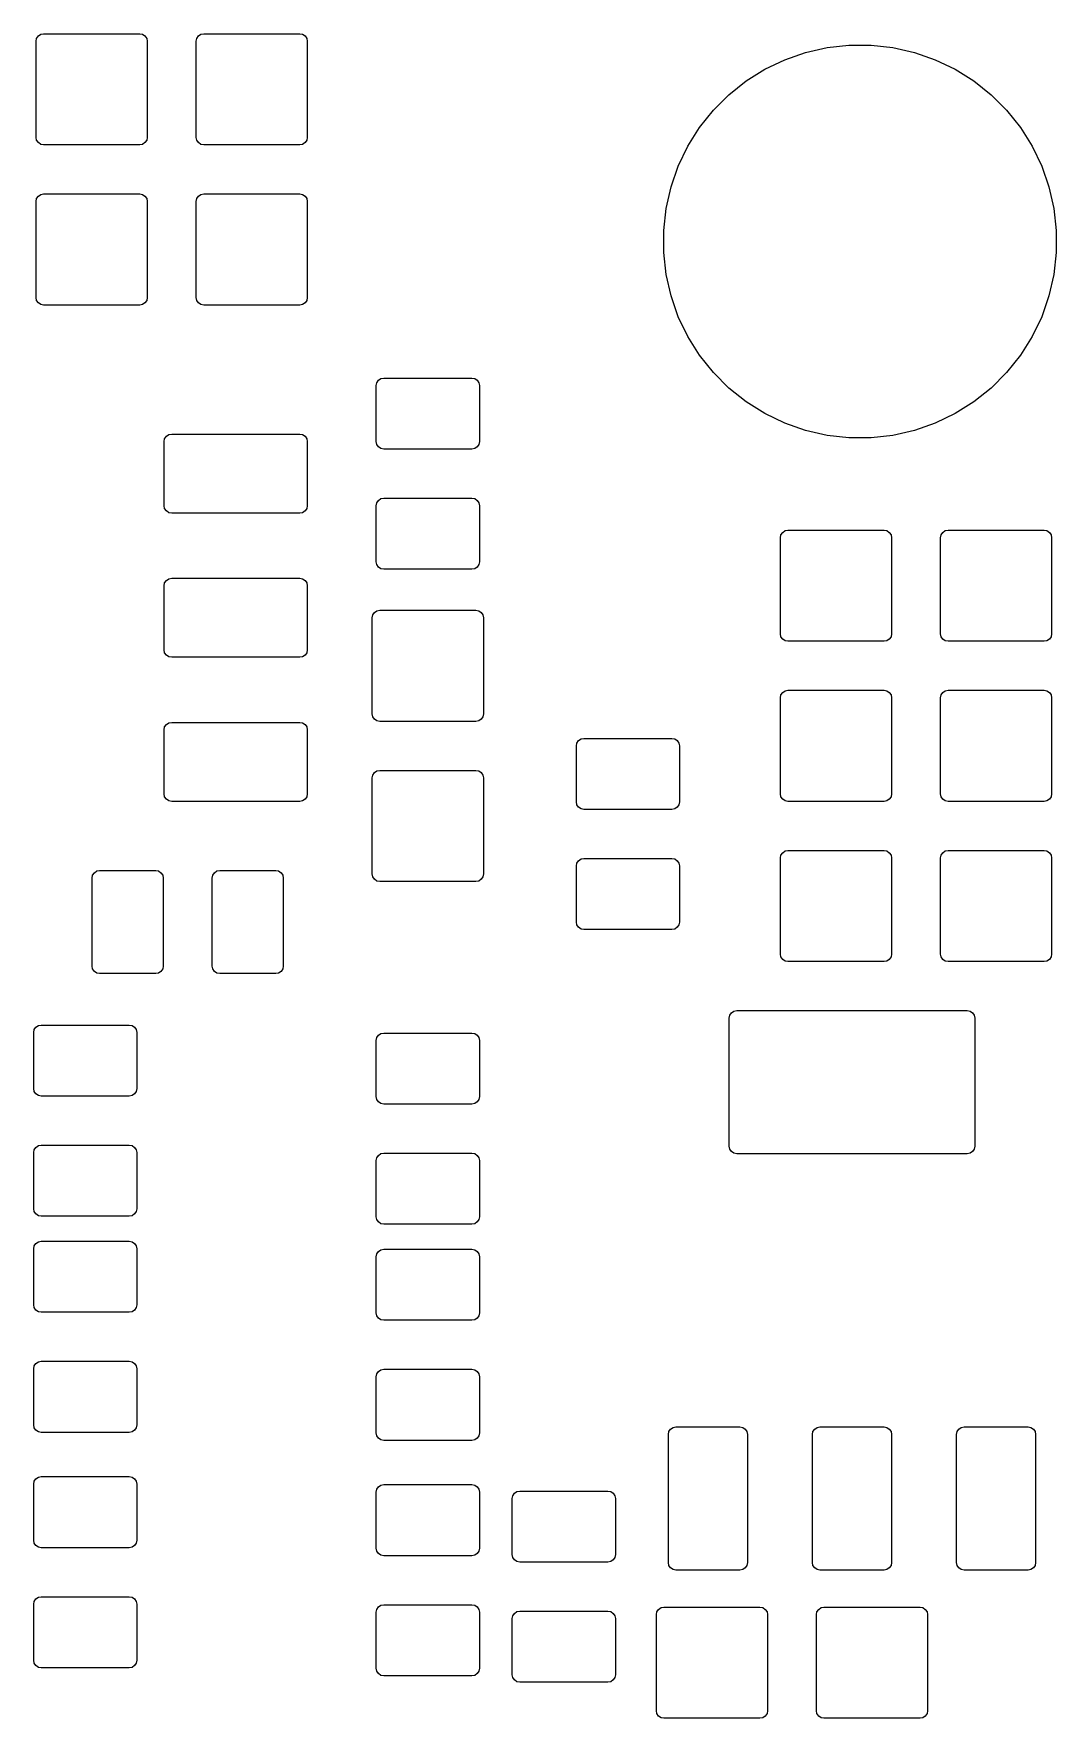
# Model space of a CAD drawing. Extents: x 0.05 to 1.55, y 0.08 to 1.93.
# Drawn here: x 0.884 to 1.523, y 0.878 to 1.93 of the extents above; entities that cross this region are included whole.
import ezdxf

# ---------------------------------------------------------------- set-up
doc = ezdxf.new("R2010")
doc.units = 0
doc.header["$MEASUREMENT"] = 0
doc.layers.add('BLACK', color=7, linetype='CONTINUOUS')

msp = doc.modelspace()

# ---------------------------------------------------------------- linework, layer by layer
at = {"layer": 'BLACK', "linetype": 'CONTINUOUS'}
for p, q in [((0.8853, 1.925), (0.8856, 1.9268)), ((0.8856, 1.9268), (0.8867, 1.9283)), ((0.8867, 1.9283), (0.8882, 1.9294)), ((0.8882, 1.9294), (0.89, 1.9297)), ((0.89, 1.9297), (0.95, 1.9297)), ((0.95, 1.9297), (0.9518, 1.9294)), ((0.9518, 1.9294), (0.9533, 1.9283)), ((0.9533, 1.9283), (0.9544, 1.9268)), ((0.9544, 1.9268), (0.9547, 1.925)), ((0.9853, 1.925), (0.9856, 1.9268)), ((0.9856, 1.9268), (0.9867, 1.9283)), ((0.9867, 1.9283), (0.9882, 1.9294)), ((0.9882, 1.9294), (0.99, 1.9297)), ((0.99, 1.9297), (1.05, 1.9297)), ((1.05, 1.9297), (1.0518, 1.9294)), ((1.0518, 1.9294), (1.0533, 1.9283)), ((1.0533, 1.9283), (1.0544, 1.9268)), ((1.0544, 1.9268), (1.0547, 1.925)), ((0.8853, 1.865), (0.8853, 1.925)), ((0.9547, 1.925), (0.9547, 1.865)), ((0.9853, 1.865), (0.9853, 1.925)), ((1.0547, 1.925), (1.0547, 1.865)), ((1.353, 1.9135), (1.366, 1.918)), ((1.366, 1.918), (1.3794, 1.9211)), ((1.3794, 1.9211), (1.3931, 1.9226)), ((1.3931, 1.9226), (1.4069, 1.9226)), ((1.4069, 1.9226), (1.4206, 1.9211)), ((1.4206, 1.9211), (1.434, 1.918)), ((1.434, 1.918), (1.447, 1.9135)), ((1.3289, 1.9002), (1.3406, 1.9075)), ((1.3406, 1.9075), (1.353, 1.9135)), ((1.447, 1.9135), (1.4594, 1.9075)), ((1.4594, 1.9075), (1.4711, 1.9002)), ((1.3181, 1.8916), (1.3289, 1.9002)), ((1.4711, 1.9002), (1.4819, 1.8916)), ((1.3084, 1.8819), (1.3181, 1.8916)), ((1.4819, 1.8916), (1.4916, 1.8819)), ((1.2998, 1.8711), (1.3084, 1.8819)), ((1.4916, 1.8819), (1.5002, 1.8711)), ((0.8856, 1.8632), (0.8853, 1.865)), ((0.8867, 1.8617), (0.8856, 1.8632)), ((0.9544, 1.8632), (0.9533, 1.8617)), ((0.9547, 1.865), (0.9544, 1.8632)), ((0.9856, 1.8632), (0.9853, 1.865)), ((0.9867, 1.8617), (0.9856, 1.8632)), ((1.0544, 1.8632), (1.0533, 1.8617)), ((1.0547, 1.865), (1.0544, 1.8632)), ((1.2925, 1.8594), (1.2998, 1.8711)), ((1.5002, 1.8711), (1.5075, 1.8594)), ((0.8882, 1.8606), (0.8867, 1.8617)), ((0.89, 1.8603), (0.8882, 1.8606)), ((0.95, 1.8603), (0.89, 1.8603)), ((0.9518, 1.8606), (0.95, 1.8603)), ((0.9533, 1.8617), (0.9518, 1.8606)), ((0.9882, 1.8606), (0.9867, 1.8617)), ((0.99, 1.8603), (0.9882, 1.8606)), ((1.05, 1.8603), (0.99, 1.8603)), ((1.0518, 1.8606), (1.05, 1.8603)), ((1.0533, 1.8617), (1.0518, 1.8606)), ((1.2865, 1.847), (1.2925, 1.8594)), ((1.5075, 1.8594), (1.5135, 1.847)), ((1.282, 1.834), (1.2865, 1.847)), ((1.5135, 1.847), (1.518, 1.834)), ((1.2789, 1.8206), (1.282, 1.834)), ((1.518, 1.834), (1.5211, 1.8206)), ((0.8853, 1.825), (0.8856, 1.8268)), ((0.8853, 1.765), (0.8853, 1.825)), ((0.8856, 1.8268), (0.8867, 1.8283)), ((0.8867, 1.8283), (0.8882, 1.8294)), ((0.8882, 1.8294), (0.89, 1.8297)), ((0.89, 1.8297), (0.95, 1.8297)), ((0.95, 1.8297), (0.9518, 1.8294)), ((0.9518, 1.8294), (0.9533, 1.8283)), ((0.9533, 1.8283), (0.9544, 1.8268)), ((0.9544, 1.8268), (0.9547, 1.825)), ((0.9547, 1.825), (0.9547, 1.765)), ((0.9853, 1.825), (0.9856, 1.8268)), ((0.9853, 1.765), (0.9853, 1.825)), ((0.9856, 1.8268), (0.9867, 1.8283)), ((0.9867, 1.8283), (0.9882, 1.8294)), ((0.9882, 1.8294), (0.99, 1.8297)), ((0.99, 1.8297), (1.05, 1.8297)), ((1.05, 1.8297), (1.0518, 1.8294)), ((1.0518, 1.8294), (1.0533, 1.8283)), ((1.0533, 1.8283), (1.0544, 1.8268)), ((1.0544, 1.8268), (1.0547, 1.825)), ((1.0547, 1.825), (1.0547, 1.765)), ((1.2774, 1.8069), (1.2789, 1.8206)), ((1.5211, 1.8206), (1.5226, 1.8069)), ((1.2774, 1.7931), (1.2774, 1.8069)), ((1.5226, 1.8069), (1.5226, 1.7931)), ((1.2789, 1.7794), (1.2774, 1.7931)), ((1.5226, 1.7931), (1.5211, 1.7794)), ((1.282, 1.766), (1.2789, 1.7794)), ((1.5211, 1.7794), (1.518, 1.766)), ((0.8856, 1.7632), (0.8853, 1.765)), ((0.8867, 1.7617), (0.8856, 1.7632)), ((0.8882, 1.7606), (0.8867, 1.7617)), ((0.89, 1.7603), (0.8882, 1.7606)), ((0.95, 1.7603), (0.89, 1.7603)), ((0.9518, 1.7606), (0.95, 1.7603)), ((0.9533, 1.7617), (0.9518, 1.7606)), ((0.9544, 1.7632), (0.9533, 1.7617)), ((0.9547, 1.765), (0.9544, 1.7632)), ((0.9856, 1.7632), (0.9853, 1.765)), ((0.9867, 1.7617), (0.9856, 1.7632)), ((0.9882, 1.7606), (0.9867, 1.7617)), ((0.99, 1.7603), (0.9882, 1.7606)), ((1.05, 1.7603), (0.99, 1.7603)), ((1.0518, 1.7606), (1.05, 1.7603)), ((1.0533, 1.7617), (1.0518, 1.7606)), ((1.0544, 1.7632), (1.0533, 1.7617)), ((1.0547, 1.765), (1.0544, 1.7632)), ((1.2865, 1.753), (1.282, 1.766)), ((1.518, 1.766), (1.5135, 1.753)), ((1.2925, 1.7406), (1.2865, 1.753)), ((1.5135, 1.753), (1.5075, 1.7406)), ((1.2998, 1.7289), (1.2925, 1.7406)), ((1.5075, 1.7406), (1.5002, 1.7289)), ((1.3084, 1.7181), (1.2998, 1.7289)), ((1.5002, 1.7289), (1.4916, 1.7181)), ((1.1007, 1.7144), (1.1025, 1.7147)), ((1.1025, 1.7147), (1.1575, 1.7147)), ((1.1575, 1.7147), (1.1593, 1.7144)), ((1.3181, 1.7084), (1.3084, 1.7181)), ((1.4916, 1.7181), (1.4819, 1.7084)), ((1.0978, 1.71), (1.0981, 1.7118)), ((1.0978, 1.675), (1.0978, 1.71)), ((1.0981, 1.7118), (1.0992, 1.7133)), ((1.0992, 1.7133), (1.1007, 1.7144)), ((1.1593, 1.7144), (1.1608, 1.7133)), ((1.1608, 1.7133), (1.1619, 1.7118)), ((1.1619, 1.7118), (1.1622, 1.71)), ((1.1622, 1.71), (1.1622, 1.675)), ((1.3289, 1.6998), (1.3181, 1.7084)), ((1.4819, 1.7084), (1.4711, 1.6998)), ((1.3406, 1.6925), (1.3289, 1.6998)), ((1.4711, 1.6998), (1.4594, 1.6925)), ((1.353, 1.6865), (1.3406, 1.6925)), ((1.366, 1.682), (1.353, 1.6865)), ((1.447, 1.6865), (1.434, 1.682)), ((1.4594, 1.6925), (1.447, 1.6865)), ((0.9653, 1.675), (0.9656, 1.6768)), ((0.9653, 1.635), (0.9653, 1.675)), ((0.9656, 1.6768), (0.9667, 1.6783)), ((0.9667, 1.6783), (0.9682, 1.6794)), ((0.9682, 1.6794), (0.97, 1.6797)), ((0.97, 1.6797), (1.05, 1.6797)), ((1.05, 1.6797), (1.0518, 1.6794)), ((1.0518, 1.6794), (1.0533, 1.6783)), ((1.0533, 1.6783), (1.0544, 1.6768)), ((1.0544, 1.6768), (1.0547, 1.675)), ((1.0547, 1.675), (1.0547, 1.635)), ((1.0981, 1.6732), (1.0978, 1.675)), ((1.0992, 1.6717), (1.0981, 1.6732)), ((1.1619, 1.6732), (1.1608, 1.6717)), ((1.1622, 1.675), (1.1619, 1.6732)), ((1.3794, 1.6789), (1.366, 1.682)), ((1.3931, 1.6774), (1.3794, 1.6789)), ((1.4069, 1.6774), (1.3931, 1.6774)), ((1.4206, 1.6789), (1.4069, 1.6774)), ((1.434, 1.682), (1.4206, 1.6789)), ((1.1007, 1.6706), (1.0992, 1.6717)), ((1.1025, 1.6703), (1.1007, 1.6706)), ((1.1575, 1.6703), (1.1025, 1.6703)), ((1.1593, 1.6706), (1.1575, 1.6703)), ((1.1608, 1.6717), (1.1593, 1.6706)), ((0.9656, 1.6332), (0.9653, 1.635)), ((0.9667, 1.6317), (0.9656, 1.6332)), ((0.9682, 1.6306), (0.9667, 1.6317)), ((0.97, 1.6303), (0.9682, 1.6306)), ((1.0518, 1.6306), (1.05, 1.6303)), ((1.0533, 1.6317), (1.0518, 1.6306)), ((1.0544, 1.6332), (1.0533, 1.6317)), ((1.0547, 1.635), (1.0544, 1.6332)), ((1.0978, 1.635), (1.0981, 1.6368)), ((1.0978, 1.6), (1.0978, 1.635)), ((1.0981, 1.6368), (1.0992, 1.6383)), ((1.0992, 1.6383), (1.1007, 1.6394)), ((1.1007, 1.6394), (1.1025, 1.6397)), ((1.1025, 1.6397), (1.1575, 1.6397)), ((1.1575, 1.6397), (1.1593, 1.6394)), ((1.1593, 1.6394), (1.1608, 1.6383)), ((1.1608, 1.6383), (1.1619, 1.6368)), ((1.1619, 1.6368), (1.1622, 1.635)), ((1.1622, 1.635), (1.1622, 1.6)), ((1.05, 1.6303), (0.97, 1.6303)), ((1.3503, 1.615), (1.3506, 1.6168)), ((1.3503, 1.555), (1.3503, 1.615)), ((1.3506, 1.6168), (1.3517, 1.6183)), ((1.3517, 1.6183), (1.3532, 1.6194)), ((1.3532, 1.6194), (1.355, 1.6197)), ((1.355, 1.6197), (1.415, 1.6197)), ((1.415, 1.6197), (1.4168, 1.6194)), ((1.4168, 1.6194), (1.4183, 1.6183)), ((1.4183, 1.6183), (1.4194, 1.6168)), ((1.4194, 1.6168), (1.4197, 1.615)), ((1.4197, 1.615), (1.4197, 1.555)), ((1.4503, 1.615), (1.4506, 1.6168)), ((1.4503, 1.555), (1.4503, 1.615)), ((1.4506, 1.6168), (1.4517, 1.6183)), ((1.4517, 1.6183), (1.4532, 1.6194)), ((1.4532, 1.6194), (1.455, 1.6197)), ((1.455, 1.6197), (1.515, 1.6197)), ((1.515, 1.6197), (1.5168, 1.6194)), ((1.5168, 1.6194), (1.5183, 1.6183)), ((1.5183, 1.6183), (1.5194, 1.6168)), ((1.5194, 1.6168), (1.5197, 1.615)), ((1.5197, 1.615), (1.5197, 1.555)), ((1.0981, 1.5982), (1.0978, 1.6)), ((1.1622, 1.6), (1.1619, 1.5982)), ((0.9667, 1.5883), (0.9682, 1.5894)), ((0.9682, 1.5894), (0.97, 1.5897)), ((0.97, 1.5897), (1.05, 1.5897)), ((1.05, 1.5897), (1.0518, 1.5894)), ((1.0518, 1.5894), (1.0533, 1.5883)), ((1.0992, 1.5967), (1.0981, 1.5982)), ((1.1007, 1.5956), (1.0992, 1.5967)), ((1.1025, 1.5953), (1.1007, 1.5956)), ((1.1575, 1.5953), (1.1025, 1.5953)), ((1.1593, 1.5956), (1.1575, 1.5953)), ((1.1608, 1.5967), (1.1593, 1.5956)), ((1.1619, 1.5982), (1.1608, 1.5967)), ((0.9653, 1.585), (0.9656, 1.5868)), ((0.9653, 1.545), (0.9653, 1.585)), ((0.9656, 1.5868), (0.9667, 1.5883)), ((1.0533, 1.5883), (1.0544, 1.5868)), ((1.0544, 1.5868), (1.0547, 1.585)), ((1.0547, 1.585), (1.0547, 1.545)), ((1.0956, 1.5668), (1.0967, 1.5683)), ((1.0967, 1.5683), (1.0982, 1.5694)), ((1.0982, 1.5694), (1.1, 1.5697)), ((1.1, 1.5697), (1.16, 1.5697)), ((1.16, 1.5697), (1.1618, 1.5694)), ((1.1618, 1.5694), (1.1633, 1.5683)), ((1.1633, 1.5683), (1.1644, 1.5668)), ((1.0953, 1.565), (1.0956, 1.5668)), ((1.0953, 1.505), (1.0953, 1.565)), ((1.1644, 1.5668), (1.1647, 1.565)), ((1.1647, 1.565), (1.1647, 1.505)), ((1.3506, 1.5532), (1.3503, 1.555)), ((1.3517, 1.5517), (1.3506, 1.5532)), ((1.3532, 1.5506), (1.3517, 1.5517)), ((1.355, 1.5503), (1.3532, 1.5506)), ((1.415, 1.5503), (1.355, 1.5503)), ((1.4168, 1.5506), (1.415, 1.5503)), ((1.4183, 1.5517), (1.4168, 1.5506)), ((1.4194, 1.5532), (1.4183, 1.5517)), ((1.4197, 1.555), (1.4194, 1.5532)), ((1.4506, 1.5532), (1.4503, 1.555)), ((1.4517, 1.5517), (1.4506, 1.5532)), ((1.4532, 1.5506), (1.4517, 1.5517)), ((1.455, 1.5503), (1.4532, 1.5506)), ((1.515, 1.5503), (1.455, 1.5503)), ((1.5168, 1.5506), (1.515, 1.5503)), ((1.5183, 1.5517), (1.5168, 1.5506)), ((1.5194, 1.5532), (1.5183, 1.5517)), ((1.5197, 1.555), (1.5194, 1.5532)), ((0.9656, 1.5432), (0.9653, 1.545)), ((0.9667, 1.5417), (0.9656, 1.5432)), ((0.9682, 1.5406), (0.9667, 1.5417)), ((0.97, 1.5403), (0.9682, 1.5406)), ((1.05, 1.5403), (0.97, 1.5403)), ((1.0518, 1.5406), (1.05, 1.5403)), ((1.0533, 1.5417), (1.0518, 1.5406)), ((1.0544, 1.5432), (1.0533, 1.5417)), ((1.0547, 1.545), (1.0544, 1.5432)), ((1.3503, 1.515), (1.3506, 1.5168)), ((1.3503, 1.455), (1.3503, 1.515)), ((1.3506, 1.5168), (1.3517, 1.5183)), ((1.3517, 1.5183), (1.3532, 1.5194)), ((1.3532, 1.5194), (1.355, 1.5197)), ((1.355, 1.5197), (1.415, 1.5197)), ((1.415, 1.5197), (1.4168, 1.5194)), ((1.4168, 1.5194), (1.4183, 1.5183)), ((1.4183, 1.5183), (1.4194, 1.5168)), ((1.4194, 1.5168), (1.4197, 1.515)), ((1.4197, 1.515), (1.4197, 1.455)), ((1.4503, 1.515), (1.4506, 1.5168)), ((1.4503, 1.455), (1.4503, 1.515)), ((1.4506, 1.5168), (1.4517, 1.5183)), ((1.4517, 1.5183), (1.4532, 1.5194)), ((1.4532, 1.5194), (1.455, 1.5197)), ((1.455, 1.5197), (1.515, 1.5197)), ((1.515, 1.5197), (1.5168, 1.5194)), ((1.5168, 1.5194), (1.5183, 1.5183)), ((1.5183, 1.5183), (1.5194, 1.5168)), ((1.5194, 1.5168), (1.5197, 1.515)), ((1.5197, 1.515), (1.5197, 1.455)), ((1.0956, 1.5032), (1.0953, 1.505)), ((1.1647, 1.505), (1.1644, 1.5032)), ((0.9653, 1.495), (0.9656, 1.4968)), ((0.9653, 1.455), (0.9653, 1.495)), ((0.9656, 1.4968), (0.9667, 1.4983)), ((0.9667, 1.4983), (0.9682, 1.4994)), ((0.9682, 1.4994), (0.97, 1.4997)), ((0.97, 1.4997), (1.05, 1.4997)), ((1.05, 1.4997), (1.0518, 1.4994)), ((1.0518, 1.4994), (1.0533, 1.4983)), ((1.0533, 1.4983), (1.0544, 1.4968)), ((1.0544, 1.4968), (1.0547, 1.495)), ((1.0547, 1.495), (1.0547, 1.455)), ((1.0967, 1.5017), (1.0956, 1.5032)), ((1.0982, 1.5006), (1.0967, 1.5017)), ((1.1, 1.5003), (1.0982, 1.5006)), ((1.16, 1.5003), (1.1, 1.5003)), ((1.1618, 1.5006), (1.16, 1.5003)), ((1.1633, 1.5017), (1.1618, 1.5006)), ((1.1644, 1.5032), (1.1633, 1.5017)), ((1.2228, 1.485), (1.2231, 1.4868)), ((1.2228, 1.45), (1.2228, 1.485)), ((1.2231, 1.4868), (1.2242, 1.4883)), ((1.2242, 1.4883), (1.2257, 1.4894)), ((1.2257, 1.4894), (1.2275, 1.4897)), ((1.2275, 1.4897), (1.2825, 1.4897)), ((1.2825, 1.4897), (1.2843, 1.4894)), ((1.2843, 1.4894), (1.2858, 1.4883)), ((1.2858, 1.4883), (1.2869, 1.4868)), ((1.2869, 1.4868), (1.2872, 1.485)), ((1.2872, 1.485), (1.2872, 1.45)), ((1.0953, 1.465), (1.0956, 1.4668)), ((1.0953, 1.405), (1.0953, 1.465)), ((1.0956, 1.4668), (1.0967, 1.4683)), ((1.0967, 1.4683), (1.0982, 1.4694)), ((1.0982, 1.4694), (1.1, 1.4697)), ((1.1, 1.4697), (1.16, 1.4697)), ((1.16, 1.4697), (1.1618, 1.4694)), ((1.1618, 1.4694), (1.1633, 1.4683)), ((1.1633, 1.4683), (1.1644, 1.4668)), ((1.1644, 1.4668), (1.1647, 1.465)), ((1.1647, 1.465), (1.1647, 1.405)), ((0.9656, 1.4532), (0.9653, 1.455)), ((0.9667, 1.4517), (0.9656, 1.4532)), ((1.0544, 1.4532), (1.0533, 1.4517)), ((1.0547, 1.455), (1.0544, 1.4532)), ((1.3506, 1.4532), (1.3503, 1.455)), ((1.3517, 1.4517), (1.3506, 1.4532)), ((1.4194, 1.4532), (1.4183, 1.4517)), ((1.4197, 1.455), (1.4194, 1.4532)), ((1.4506, 1.4532), (1.4503, 1.455)), ((1.4517, 1.4517), (1.4506, 1.4532)), ((1.5194, 1.4532), (1.5183, 1.4517)), ((1.5197, 1.455), (1.5194, 1.4532)), ((0.9682, 1.4506), (0.9667, 1.4517)), ((0.97, 1.4503), (0.9682, 1.4506)), ((1.05, 1.4503), (0.97, 1.4503)), ((1.0518, 1.4506), (1.05, 1.4503)), ((1.0533, 1.4517), (1.0518, 1.4506)), ((1.2231, 1.4482), (1.2228, 1.45)), ((1.2242, 1.4467), (1.2231, 1.4482)), ((1.2257, 1.4456), (1.2242, 1.4467)), ((1.2275, 1.4453), (1.2257, 1.4456)), ((1.2825, 1.4453), (1.2275, 1.4453)), ((1.2843, 1.4456), (1.2825, 1.4453)), ((1.2858, 1.4467), (1.2843, 1.4456)), ((1.2869, 1.4482), (1.2858, 1.4467)), ((1.2872, 1.45), (1.2869, 1.4482)), ((1.3532, 1.4506), (1.3517, 1.4517)), ((1.355, 1.4503), (1.3532, 1.4506)), ((1.415, 1.4503), (1.355, 1.4503)), ((1.4168, 1.4506), (1.415, 1.4503)), ((1.4183, 1.4517), (1.4168, 1.4506)), ((1.4532, 1.4506), (1.4517, 1.4517)), ((1.455, 1.4503), (1.4532, 1.4506)), ((1.515, 1.4503), (1.455, 1.4503)), ((1.5168, 1.4506), (1.515, 1.4503)), ((1.5183, 1.4517), (1.5168, 1.4506)), ((1.2228, 1.41), (1.2231, 1.4118)), ((1.2228, 1.375), (1.2228, 1.41)), ((1.2231, 1.4118), (1.2242, 1.4133)), ((1.2242, 1.4133), (1.2257, 1.4144)), ((1.2257, 1.4144), (1.2275, 1.4147)), ((1.2275, 1.4147), (1.2825, 1.4147)), ((1.2825, 1.4147), (1.2843, 1.4144)), ((1.2843, 1.4144), (1.2858, 1.4133)), ((1.2858, 1.4133), (1.2869, 1.4118)), ((1.2869, 1.4118), (1.2872, 1.41)), ((1.2872, 1.41), (1.2872, 1.375)), ((1.3503, 1.415), (1.3506, 1.4168)), ((1.3503, 1.355), (1.3503, 1.415)), ((1.3506, 1.4168), (1.3517, 1.4183)), ((1.3517, 1.4183), (1.3532, 1.4194)), ((1.3532, 1.4194), (1.355, 1.4197)), ((1.355, 1.4197), (1.415, 1.4197)), ((1.415, 1.4197), (1.4168, 1.4194)), ((1.4168, 1.4194), (1.4183, 1.4183)), ((1.4183, 1.4183), (1.4194, 1.4168)), ((1.4194, 1.4168), (1.4197, 1.415)), ((1.4197, 1.415), (1.4197, 1.355)), ((1.4503, 1.415), (1.4506, 1.4168)), ((1.4503, 1.355), (1.4503, 1.415)), ((1.4506, 1.4168), (1.4517, 1.4183)), ((1.4517, 1.4183), (1.4532, 1.4194)), ((1.4532, 1.4194), (1.455, 1.4197)), ((1.455, 1.4197), (1.515, 1.4197)), ((1.515, 1.4197), (1.5168, 1.4194)), ((1.5168, 1.4194), (1.5183, 1.4183)), ((1.5183, 1.4183), (1.5194, 1.4168)), ((1.5194, 1.4168), (1.5197, 1.415)), ((1.5197, 1.415), (1.5197, 1.355)), ((0.9203, 1.4025), (0.9206, 1.4043)), ((0.9203, 1.3475), (0.9203, 1.4025)), ((0.9206, 1.4043), (0.9217, 1.4058)), ((0.9217, 1.4058), (0.9232, 1.4069)), ((0.9232, 1.4069), (0.925, 1.4072)), ((0.925, 1.4072), (0.96, 1.4072)), ((0.96, 1.4072), (0.9618, 1.4069)), ((0.9618, 1.4069), (0.9633, 1.4058)), ((0.9633, 1.4058), (0.9644, 1.4043)), ((0.9644, 1.4043), (0.9647, 1.4025)), ((0.9647, 1.4025), (0.9647, 1.3475)), ((0.9953, 1.4025), (0.9956, 1.4043)), ((0.9953, 1.3475), (0.9953, 1.4025)), ((0.9956, 1.4043), (0.9967, 1.4058)), ((0.9967, 1.4058), (0.9982, 1.4069)), ((0.9982, 1.4069), (1, 1.4072)), ((1, 1.4072), (1.035, 1.4072)), ((1.035, 1.4072), (1.0368, 1.4069)), ((1.0368, 1.4069), (1.0383, 1.4058)), ((1.0383, 1.4058), (1.0394, 1.4043)), ((1.0394, 1.4043), (1.0397, 1.4025)), ((1.0397, 1.4025), (1.0397, 1.3475)), ((1.0956, 1.4032), (1.0953, 1.405)), ((1.0967, 1.4017), (1.0956, 1.4032)), ((1.0982, 1.4006), (1.0967, 1.4017)), ((1.1, 1.4003), (1.0982, 1.4006)), ((1.16, 1.4003), (1.1, 1.4003)), ((1.1618, 1.4006), (1.16, 1.4003)), ((1.1633, 1.4017), (1.1618, 1.4006)), ((1.1644, 1.4032), (1.1633, 1.4017)), ((1.1647, 1.405), (1.1644, 1.4032)), ((1.2231, 1.3732), (1.2228, 1.375)), ((1.2242, 1.3717), (1.2231, 1.3732)), ((1.2257, 1.3706), (1.2242, 1.3717)), ((1.2275, 1.3703), (1.2257, 1.3706)), ((1.2825, 1.3703), (1.2275, 1.3703)), ((1.2843, 1.3706), (1.2825, 1.3703)), ((1.2858, 1.3717), (1.2843, 1.3706)), ((1.2869, 1.3732), (1.2858, 1.3717)), ((1.2872, 1.375), (1.2869, 1.3732)), ((0.9206, 1.3457), (0.9203, 1.3475)), ((0.9647, 1.3475), (0.9644, 1.3457)), ((0.9956, 1.3457), (0.9953, 1.3475)), ((1.0397, 1.3475), (1.0394, 1.3457)), ((1.3506, 1.3532), (1.3503, 1.355)), ((1.3517, 1.3517), (1.3506, 1.3532)), ((1.3532, 1.3506), (1.3517, 1.3517)), ((1.355, 1.3503), (1.3532, 1.3506)), ((1.415, 1.3503), (1.355, 1.3503)), ((1.4168, 1.3506), (1.415, 1.3503)), ((1.4183, 1.3517), (1.4168, 1.3506)), ((1.4194, 1.3532), (1.4183, 1.3517)), ((1.4197, 1.355), (1.4194, 1.3532)), ((1.4506, 1.3532), (1.4503, 1.355)), ((1.4517, 1.3517), (1.4506, 1.3532)), ((1.4532, 1.3506), (1.4517, 1.3517)), ((1.455, 1.3503), (1.4532, 1.3506)), ((1.515, 1.3503), (1.455, 1.3503)), ((1.5168, 1.3506), (1.515, 1.3503)), ((1.5183, 1.3517), (1.5168, 1.3506)), ((1.5194, 1.3532), (1.5183, 1.3517)), ((1.5197, 1.355), (1.5194, 1.3532)), ((0.9217, 1.3442), (0.9206, 1.3457)), ((0.9232, 1.3431), (0.9217, 1.3442)), ((0.925, 1.3428), (0.9232, 1.3431)), ((0.96, 1.3428), (0.925, 1.3428)), ((0.9618, 1.3431), (0.96, 1.3428)), ((0.9633, 1.3442), (0.9618, 1.3431)), ((0.9644, 1.3457), (0.9633, 1.3442)), ((0.9967, 1.3442), (0.9956, 1.3457)), ((0.9982, 1.3431), (0.9967, 1.3442)), ((1, 1.3428), (0.9982, 1.3431)), ((1.035, 1.3428), (1, 1.3428)), ((1.0368, 1.3431), (1.035, 1.3428)), ((1.0383, 1.3442), (1.0368, 1.3431)), ((1.0394, 1.3457), (1.0383, 1.3442)), ((1.3183, 1.315), (1.3186, 1.3168)), ((1.3183, 1.235), (1.3183, 1.315)), ((1.3186, 1.3168), (1.3197, 1.3183)), ((1.3197, 1.3183), (1.3212, 1.3194)), ((1.3212, 1.3194), (1.323, 1.3197)), ((1.323, 1.3197), (1.467, 1.3197)), ((1.467, 1.3197), (1.4688, 1.3194)), ((1.4688, 1.3194), (1.4703, 1.3183)), ((1.4703, 1.3183), (1.4714, 1.3168)), ((1.4714, 1.3168), (1.4717, 1.315)), ((1.4717, 1.315), (1.4717, 1.235)), ((0.8838, 1.306), (0.8841, 1.3078)), ((0.8838, 1.271), (0.8838, 1.306)), ((0.8841, 1.3078), (0.8852, 1.3093)), ((0.8852, 1.3093), (0.8867, 1.3104)), ((0.8867, 1.3104), (0.8885, 1.3107)), ((0.8885, 1.3107), (0.9435, 1.3107)), ((0.9435, 1.3107), (0.9453, 1.3104)), ((0.9453, 1.3104), (0.9468, 1.3093)), ((0.9468, 1.3093), (0.9479, 1.3078)), ((0.9479, 1.3078), (0.9482, 1.306)), ((0.9482, 1.306), (0.9482, 1.271)), ((1.0992, 1.3043), (1.1007, 1.3054)), ((1.1007, 1.3054), (1.1025, 1.3057)), ((1.1025, 1.3057), (1.1575, 1.3057)), ((1.1575, 1.3057), (1.1593, 1.3054)), ((1.1593, 1.3054), (1.1608, 1.3043)), ((1.0978, 1.301), (1.0981, 1.3028)), ((1.0978, 1.266), (1.0978, 1.301)), ((1.0981, 1.3028), (1.0992, 1.3043)), ((1.1608, 1.3043), (1.1619, 1.3028)), ((1.1619, 1.3028), (1.1622, 1.301)), ((1.1622, 1.301), (1.1622, 1.266)), ((0.8841, 1.2692), (0.8838, 1.271)), ((0.8852, 1.2677), (0.8841, 1.2692)), ((0.8867, 1.2666), (0.8852, 1.2677)), ((0.8885, 1.2663), (0.8867, 1.2666)), ((0.9435, 1.2663), (0.8885, 1.2663)), ((0.9453, 1.2666), (0.9435, 1.2663)), ((0.9468, 1.2677), (0.9453, 1.2666)), ((0.9479, 1.2692), (0.9468, 1.2677)), ((0.9482, 1.271), (0.9479, 1.2692)), ((1.0981, 1.2642), (1.0978, 1.266)), ((1.0992, 1.2627), (1.0981, 1.2642)), ((1.1007, 1.2616), (1.0992, 1.2627)), ((1.1608, 1.2627), (1.1593, 1.2616)), ((1.1619, 1.2642), (1.1608, 1.2627)), ((1.1622, 1.266), (1.1619, 1.2642)), ((1.1025, 1.2613), (1.1007, 1.2616)), ((1.1575, 1.2613), (1.1025, 1.2613)), ((1.1593, 1.2616), (1.1575, 1.2613)), ((0.8838, 1.231), (0.8841, 1.2328)), ((0.8838, 1.196), (0.8838, 1.231)), ((0.8841, 1.2328), (0.8852, 1.2343)), ((0.8852, 1.2343), (0.8867, 1.2354)), ((0.8867, 1.2354), (0.8885, 1.2357)), ((0.8885, 1.2357), (0.9435, 1.2357)), ((0.9435, 1.2357), (0.9453, 1.2354)), ((0.9453, 1.2354), (0.9468, 1.2343)), ((0.9468, 1.2343), (0.9479, 1.2328)), ((0.9479, 1.2328), (0.9482, 1.231)), ((0.9482, 1.231), (0.9482, 1.196)), ((1.3186, 1.2332), (1.3183, 1.235)), ((1.3197, 1.2317), (1.3186, 1.2332)), ((1.3212, 1.2306), (1.3197, 1.2317)), ((1.4703, 1.2317), (1.4688, 1.2306)), ((1.4714, 1.2332), (1.4703, 1.2317)), ((1.4717, 1.235), (1.4714, 1.2332)), ((1.0978, 1.226), (1.0981, 1.2278)), ((1.0978, 1.191), (1.0978, 1.226)), ((1.0981, 1.2278), (1.0992, 1.2293)), ((1.0992, 1.2293), (1.1007, 1.2304)), ((1.1007, 1.2304), (1.1025, 1.2307)), ((1.1025, 1.2307), (1.1575, 1.2307)), ((1.1575, 1.2307), (1.1593, 1.2304)), ((1.1593, 1.2304), (1.1608, 1.2293)), ((1.1608, 1.2293), (1.1619, 1.2278)), ((1.1619, 1.2278), (1.1622, 1.226)), ((1.1622, 1.226), (1.1622, 1.191)), ((1.323, 1.2303), (1.3212, 1.2306)), ((1.467, 1.2303), (1.323, 1.2303)), ((1.4688, 1.2306), (1.467, 1.2303)), ((0.8841, 1.1942), (0.8838, 1.196)), ((0.8852, 1.1927), (0.8841, 1.1942)), ((0.8867, 1.1916), (0.8852, 1.1927)), ((0.8885, 1.1913), (0.8867, 1.1916)), ((0.9435, 1.1913), (0.8885, 1.1913)), ((0.9453, 1.1916), (0.9435, 1.1913)), ((0.9468, 1.1927), (0.9453, 1.1916)), ((0.9479, 1.1942), (0.9468, 1.1927)), ((0.9482, 1.196), (0.9479, 1.1942)), ((1.0981, 1.1892), (1.0978, 1.191)), ((1.0992, 1.1877), (1.0981, 1.1892)), ((1.1619, 1.1892), (1.1608, 1.1877)), ((1.1622, 1.191), (1.1619, 1.1892)), ((1.1007, 1.1866), (1.0992, 1.1877)), ((1.1025, 1.1863), (1.1007, 1.1866)), ((1.1575, 1.1863), (1.1025, 1.1863)), ((1.1593, 1.1866), (1.1575, 1.1863)), ((1.1608, 1.1877), (1.1593, 1.1866)), ((0.8838, 1.171), (0.8841, 1.1728)), ((0.8838, 1.136), (0.8838, 1.171)), ((0.8841, 1.1728), (0.8852, 1.1743)), ((0.8852, 1.1743), (0.8867, 1.1754)), ((0.8867, 1.1754), (0.8885, 1.1757)), ((0.8885, 1.1757), (0.9435, 1.1757)), ((0.9435, 1.1757), (0.9453, 1.1754)), ((0.9453, 1.1754), (0.9468, 1.1743)), ((0.9468, 1.1743), (0.9479, 1.1728)), ((0.9479, 1.1728), (0.9482, 1.171)), ((0.9482, 1.171), (0.9482, 1.136)), ((1.0978, 1.166), (1.0981, 1.1678)), ((1.0981, 1.1678), (1.0992, 1.1693)), ((1.0992, 1.1693), (1.1007, 1.1704)), ((1.1007, 1.1704), (1.1025, 1.1707)), ((1.1025, 1.1707), (1.1575, 1.1707)), ((1.1575, 1.1707), (1.1593, 1.1704)), ((1.1593, 1.1704), (1.1608, 1.1693)), ((1.1608, 1.1693), (1.1619, 1.1678)), ((1.1619, 1.1678), (1.1622, 1.166)), ((1.0978, 1.131), (1.0978, 1.166)), ((1.1622, 1.166), (1.1622, 1.131)), ((0.8841, 1.1342), (0.8838, 1.136)), ((0.8852, 1.1327), (0.8841, 1.1342)), ((0.8867, 1.1316), (0.8852, 1.1327)), ((0.8885, 1.1313), (0.8867, 1.1316)), ((0.9435, 1.1313), (0.8885, 1.1313)), ((0.9453, 1.1316), (0.9435, 1.1313)), ((0.9468, 1.1327), (0.9453, 1.1316)), ((0.9479, 1.1342), (0.9468, 1.1327)), ((0.9482, 1.136), (0.9479, 1.1342)), ((1.0981, 1.1292), (1.0978, 1.131)), ((1.0992, 1.1277), (1.0981, 1.1292)), ((1.1007, 1.1266), (1.0992, 1.1277)), ((1.1025, 1.1263), (1.1007, 1.1266)), ((1.1575, 1.1263), (1.1025, 1.1263)), ((1.1593, 1.1266), (1.1575, 1.1263)), ((1.1608, 1.1277), (1.1593, 1.1266)), ((1.1619, 1.1292), (1.1608, 1.1277)), ((1.1622, 1.131), (1.1619, 1.1292)), ((0.8838, 1.096), (0.8841, 1.0978)), ((0.8838, 1.061), (0.8838, 1.096)), ((0.8841, 1.0978), (0.8852, 1.0993)), ((0.8852, 1.0993), (0.8867, 1.1004)), ((0.8867, 1.1004), (0.8885, 1.1007)), ((0.8885, 1.1007), (0.9435, 1.1007)), ((0.9435, 1.1007), (0.9453, 1.1004)), ((0.9453, 1.1004), (0.9468, 1.0993)), ((0.9468, 1.0993), (0.9479, 1.0978)), ((0.9479, 1.0978), (0.9482, 1.096)), ((0.9482, 1.096), (0.9482, 1.061)), ((1.0981, 1.0928), (1.0992, 1.0943)), ((1.0992, 1.0943), (1.1007, 1.0954)), ((1.1007, 1.0954), (1.1025, 1.0957)), ((1.1025, 1.0957), (1.1575, 1.0957)), ((1.1575, 1.0957), (1.1593, 1.0954)), ((1.1593, 1.0954), (1.1608, 1.0943)), ((1.1608, 1.0943), (1.1619, 1.0928)), ((1.0978, 1.091), (1.0981, 1.0928)), ((1.0978, 1.056), (1.0978, 1.091)), ((1.1619, 1.0928), (1.1622, 1.091)), ((1.1622, 1.091), (1.1622, 1.056)), ((0.8841, 1.0592), (0.8838, 1.061)), ((0.8852, 1.0577), (0.8841, 1.0592)), ((0.8867, 1.0566), (0.8852, 1.0577)), ((0.8885, 1.0563), (0.8867, 1.0566)), ((0.9435, 1.0563), (0.8885, 1.0563)), ((0.9453, 1.0566), (0.9435, 1.0563)), ((0.9468, 1.0577), (0.9453, 1.0566)), ((0.9479, 1.0592), (0.9468, 1.0577)), ((0.9482, 1.061), (0.9479, 1.0592)), ((1.0981, 1.0542), (1.0978, 1.056)), ((1.0992, 1.0527), (1.0981, 1.0542)), ((1.1007, 1.0516), (1.0992, 1.0527)), ((1.1608, 1.0527), (1.1593, 1.0516)), ((1.1619, 1.0542), (1.1608, 1.0527)), ((1.1622, 1.056), (1.1619, 1.0542)), ((1.2803, 1.055), (1.2806, 1.0568)), ((1.2803, 0.975), (1.2803, 1.055)), ((1.2806, 1.0568), (1.2817, 1.0583)), ((1.2817, 1.0583), (1.2832, 1.0594)), ((1.2832, 1.0594), (1.285, 1.0597)), ((1.285, 1.0597), (1.325, 1.0597)), ((1.325, 1.0597), (1.3268, 1.0594)), ((1.3268, 1.0594), (1.3283, 1.0583)), ((1.3283, 1.0583), (1.3294, 1.0568)), ((1.3294, 1.0568), (1.3297, 1.055)), ((1.3297, 1.055), (1.3297, 0.975)), ((1.3703, 1.055), (1.3706, 1.0568)), ((1.3703, 0.975), (1.3703, 1.055)), ((1.3706, 1.0568), (1.3717, 1.0583)), ((1.3717, 1.0583), (1.3732, 1.0594)), ((1.3732, 1.0594), (1.375, 1.0597)), ((1.375, 1.0597), (1.415, 1.0597)), ((1.415, 1.0597), (1.4168, 1.0594)), ((1.4168, 1.0594), (1.4183, 1.0583)), ((1.4183, 1.0583), (1.4194, 1.0568)), ((1.4194, 1.0568), (1.4197, 1.055)), ((1.4197, 1.055), (1.4197, 0.975)), ((1.4603, 1.055), (1.4606, 1.0568)), ((1.4603, 0.975), (1.4603, 1.055)), ((1.4606, 1.0568), (1.4617, 1.0583)), ((1.4617, 1.0583), (1.4632, 1.0594)), ((1.4632, 1.0594), (1.465, 1.0597)), ((1.465, 1.0597), (1.505, 1.0597)), ((1.505, 1.0597), (1.5068, 1.0594)), ((1.5068, 1.0594), (1.5083, 1.0583)), ((1.5083, 1.0583), (1.5094, 1.0568)), ((1.5094, 1.0568), (1.5097, 1.055)), ((1.5097, 1.055), (1.5097, 0.975)), ((1.1025, 1.0513), (1.1007, 1.0516)), ((1.1575, 1.0513), (1.1025, 1.0513)), ((1.1593, 1.0516), (1.1575, 1.0513)), ((0.8838, 1.024), (0.8841, 1.0258)), ((0.8838, 0.989), (0.8838, 1.024)), ((0.8841, 1.0258), (0.8852, 1.0273)), ((0.8852, 1.0273), (0.8867, 1.0284)), ((0.8867, 1.0284), (0.8885, 1.0287)), ((0.8885, 1.0287), (0.9435, 1.0287)), ((0.9435, 1.0287), (0.9453, 1.0284)), ((0.9453, 1.0284), (0.9468, 1.0273)), ((0.9468, 1.0273), (0.9479, 1.0258)), ((0.9479, 1.0258), (0.9482, 1.024)), ((0.9482, 1.024), (0.9482, 0.989)), ((1.0978, 1.019), (1.0981, 1.0208)), ((1.0981, 1.0208), (1.0992, 1.0223)), ((1.0992, 1.0223), (1.1007, 1.0234)), ((1.1007, 1.0234), (1.1025, 1.0237)), ((1.1025, 1.0237), (1.1575, 1.0237)), ((1.1575, 1.0237), (1.1593, 1.0234)), ((1.1593, 1.0234), (1.1608, 1.0223)), ((1.1608, 1.0223), (1.1619, 1.0208)), ((1.1619, 1.0208), (1.1622, 1.019)), ((1.0978, 0.984), (1.0978, 1.019)), ((1.1622, 1.019), (1.1622, 0.984)), ((1.1828, 1.015), (1.1831, 1.0168)), ((1.1828, 0.98), (1.1828, 1.015)), ((1.1831, 1.0168), (1.1842, 1.0183)), ((1.1842, 1.0183), (1.1857, 1.0194)), ((1.1857, 1.0194), (1.1875, 1.0197)), ((1.1875, 1.0197), (1.2425, 1.0197)), ((1.2425, 1.0197), (1.2443, 1.0194)), ((1.2443, 1.0194), (1.2458, 1.0183)), ((1.2458, 1.0183), (1.2469, 1.0168)), ((1.2469, 1.0168), (1.2472, 1.015)), ((1.2472, 1.015), (1.2472, 0.98)), ((0.8841, 0.9872), (0.8838, 0.989)), ((0.9482, 0.989), (0.9479, 0.9872)), ((0.8852, 0.9857), (0.8841, 0.9872)), ((0.8867, 0.9846), (0.8852, 0.9857)), ((0.8885, 0.9843), (0.8867, 0.9846)), ((0.9435, 0.9843), (0.8885, 0.9843)), ((0.9453, 0.9846), (0.9435, 0.9843)), ((0.9468, 0.9857), (0.9453, 0.9846)), ((0.9479, 0.9872), (0.9468, 0.9857)), ((1.0981, 0.9822), (1.0978, 0.984)), ((1.0992, 0.9807), (1.0981, 0.9822)), ((1.1007, 0.9796), (1.0992, 0.9807)), ((1.1025, 0.9793), (1.1007, 0.9796)), ((1.1575, 0.9793), (1.1025, 0.9793)), ((1.1593, 0.9796), (1.1575, 0.9793)), ((1.1608, 0.9807), (1.1593, 0.9796)), ((1.1619, 0.9822), (1.1608, 0.9807)), ((1.1622, 0.984), (1.1619, 0.9822)), ((1.1831, 0.9782), (1.1828, 0.98)), ((1.2472, 0.98), (1.2469, 0.9782)), ((1.1842, 0.9767), (1.1831, 0.9782)), ((1.1857, 0.9756), (1.1842, 0.9767)), ((1.1875, 0.9753), (1.1857, 0.9756)), ((1.2425, 0.9753), (1.1875, 0.9753)), ((1.2443, 0.9756), (1.2425, 0.9753)), ((1.2458, 0.9767), (1.2443, 0.9756)), ((1.2469, 0.9782), (1.2458, 0.9767)), ((1.2806, 0.9732), (1.2803, 0.975)), ((1.2817, 0.9717), (1.2806, 0.9732)), ((1.2832, 0.9706), (1.2817, 0.9717)), ((1.285, 0.9703), (1.2832, 0.9706)), ((1.325, 0.9703), (1.285, 0.9703)), ((1.3268, 0.9706), (1.325, 0.9703)), ((1.3283, 0.9717), (1.3268, 0.9706)), ((1.3294, 0.9732), (1.3283, 0.9717)), ((1.3297, 0.975), (1.3294, 0.9732)), ((1.3706, 0.9732), (1.3703, 0.975)), ((1.3717, 0.9717), (1.3706, 0.9732)), ((1.3732, 0.9706), (1.3717, 0.9717)), ((1.375, 0.9703), (1.3732, 0.9706)), ((1.415, 0.9703), (1.375, 0.9703)), ((1.4168, 0.9706), (1.415, 0.9703)), ((1.4183, 0.9717), (1.4168, 0.9706)), ((1.4194, 0.9732), (1.4183, 0.9717)), ((1.4197, 0.975), (1.4194, 0.9732)), ((1.4606, 0.9732), (1.4603, 0.975)), ((1.4617, 0.9717), (1.4606, 0.9732)), ((1.4632, 0.9706), (1.4617, 0.9717)), ((1.465, 0.9703), (1.4632, 0.9706)), ((1.505, 0.9703), (1.465, 0.9703)), ((1.5068, 0.9706), (1.505, 0.9703)), ((1.5083, 0.9717), (1.5068, 0.9706)), ((1.5094, 0.9732), (1.5083, 0.9717)), ((1.5097, 0.975), (1.5094, 0.9732)), ((0.8838, 0.949), (0.8841, 0.9508)), ((0.8838, 0.914), (0.8838, 0.949)), ((0.8841, 0.9508), (0.8852, 0.9523)), ((0.8852, 0.9523), (0.8867, 0.9534)), ((0.8867, 0.9534), (0.8885, 0.9537)), ((0.8885, 0.9537), (0.9435, 0.9537)), ((0.9435, 0.9537), (0.9453, 0.9534)), ((0.9453, 0.9534), (0.9468, 0.9523)), ((0.9468, 0.9523), (0.9479, 0.9508)), ((0.9479, 0.9508), (0.9482, 0.949)), ((0.9482, 0.949), (0.9482, 0.914)), ((1.0981, 0.9458), (1.0992, 0.9473)), ((1.0992, 0.9473), (1.1007, 0.9484)), ((1.1007, 0.9484), (1.1025, 0.9487)), ((1.1025, 0.9487), (1.1575, 0.9487)), ((1.1575, 0.9487), (1.1593, 0.9484)), ((1.1593, 0.9484), (1.1608, 0.9473)), ((1.1608, 0.9473), (1.1619, 0.9458)), ((1.2742, 0.9458), (1.2757, 0.9469)), ((1.2757, 0.9469), (1.2775, 0.9472)), ((1.2775, 0.9472), (1.3375, 0.9472)), ((1.3375, 0.9472), (1.3393, 0.9469)), ((1.3393, 0.9469), (1.3408, 0.9458)), ((1.3742, 0.9458), (1.3757, 0.9469)), ((1.3757, 0.9469), (1.3775, 0.9472)), ((1.3775, 0.9472), (1.4375, 0.9472)), ((1.4375, 0.9472), (1.4393, 0.9469)), ((1.4393, 0.9469), (1.4408, 0.9458)), ((1.0978, 0.944), (1.0981, 0.9458)), ((1.0978, 0.909), (1.0978, 0.944)), ((1.1619, 0.9458), (1.1622, 0.944)), ((1.1622, 0.944), (1.1622, 0.909)), ((1.1828, 0.94), (1.1831, 0.9418)), ((1.1828, 0.905), (1.1828, 0.94)), ((1.1831, 0.9418), (1.1842, 0.9433)), ((1.1842, 0.9433), (1.1857, 0.9444)), ((1.1857, 0.9444), (1.1875, 0.9447)), ((1.1875, 0.9447), (1.2425, 0.9447)), ((1.2425, 0.9447), (1.2443, 0.9444)), ((1.2443, 0.9444), (1.2458, 0.9433)), ((1.2458, 0.9433), (1.2469, 0.9418)), ((1.2469, 0.9418), (1.2472, 0.94)), ((1.2472, 0.94), (1.2472, 0.905)), ((1.2728, 0.9425), (1.2731, 0.9443)), ((1.2728, 0.8825), (1.2728, 0.9425)), ((1.2731, 0.9443), (1.2742, 0.9458)), ((1.3408, 0.9458), (1.3419, 0.9443)), ((1.3419, 0.9443), (1.3422, 0.9425)), ((1.3422, 0.9425), (1.3422, 0.8825)), ((1.3728, 0.9425), (1.3731, 0.9443)), ((1.3728, 0.8825), (1.3728, 0.9425)), ((1.3731, 0.9443), (1.3742, 0.9458)), ((1.4408, 0.9458), (1.4419, 0.9443)), ((1.4419, 0.9443), (1.4422, 0.9425)), ((1.4422, 0.9425), (1.4422, 0.8825)), ((0.8841, 0.9122), (0.8838, 0.914)), ((0.8852, 0.9107), (0.8841, 0.9122)), ((0.8867, 0.9096), (0.8852, 0.9107)), ((0.8885, 0.9093), (0.8867, 0.9096)), ((0.9435, 0.9093), (0.8885, 0.9093)), ((0.9453, 0.9096), (0.9435, 0.9093)), ((0.9468, 0.9107), (0.9453, 0.9096)), ((0.9479, 0.9122), (0.9468, 0.9107)), ((0.9482, 0.914), (0.9479, 0.9122)), ((1.0981, 0.9072), (1.0978, 0.909)), ((1.0992, 0.9057), (1.0981, 0.9072)), ((1.1007, 0.9046), (1.0992, 0.9057)), ((1.1608, 0.9057), (1.1593, 0.9046)), ((1.1619, 0.9072), (1.1608, 0.9057)), ((1.1622, 0.909), (1.1619, 0.9072)), ((1.1831, 0.9032), (1.1828, 0.905)), ((1.2472, 0.905), (1.2469, 0.9032)), ((1.1025, 0.9043), (1.1007, 0.9046)), ((1.1575, 0.9043), (1.1025, 0.9043)), ((1.1593, 0.9046), (1.1575, 0.9043)), ((1.1842, 0.9017), (1.1831, 0.9032)), ((1.1857, 0.9006), (1.1842, 0.9017)), ((1.1875, 0.9003), (1.1857, 0.9006)), ((1.2425, 0.9003), (1.1875, 0.9003)), ((1.2443, 0.9006), (1.2425, 0.9003)), ((1.2458, 0.9017), (1.2443, 0.9006)), ((1.2469, 0.9032), (1.2458, 0.9017)), ((1.2731, 0.8807), (1.2728, 0.8825)), ((1.2742, 0.8792), (1.2731, 0.8807)), ((1.2757, 0.8781), (1.2742, 0.8792)), ((1.2775, 0.8778), (1.2757, 0.8781)), ((1.3375, 0.8778), (1.2775, 0.8778)), ((1.3393, 0.8781), (1.3375, 0.8778)), ((1.3408, 0.8792), (1.3393, 0.8781)), ((1.3419, 0.8807), (1.3408, 0.8792)), ((1.3422, 0.8825), (1.3419, 0.8807)), ((1.3731, 0.8807), (1.3728, 0.8825)), ((1.3742, 0.8792), (1.3731, 0.8807)), ((1.3757, 0.8781), (1.3742, 0.8792)), ((1.3775, 0.8778), (1.3757, 0.8781)), ((1.4375, 0.8778), (1.3775, 0.8778)), ((1.4393, 0.8781), (1.4375, 0.8778)), ((1.4408, 0.8792), (1.4393, 0.8781)), ((1.4419, 0.8807), (1.4408, 0.8792)), ((1.4422, 0.8825), (1.4419, 0.8807))]:
    msp.add_line(p, q, dxfattribs=at)

doc.saveas('drawing.dxf')
